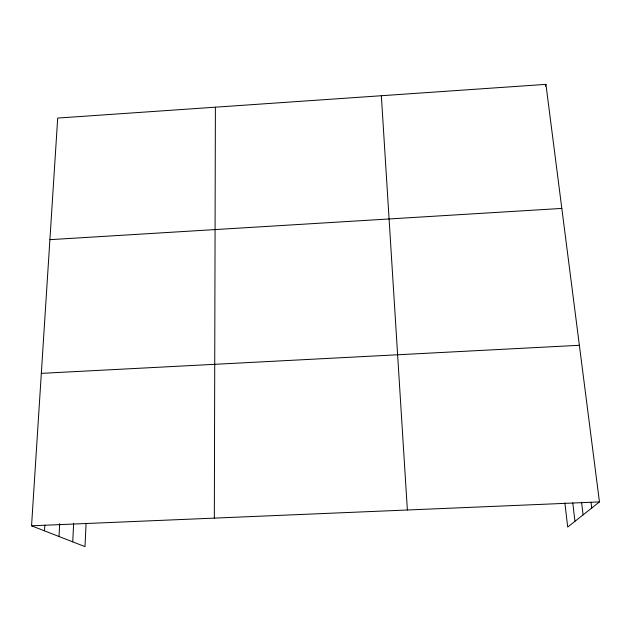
<?xml version="1.0" encoding="UTF-8"?>
<svg xmlns="http://www.w3.org/2000/svg" width="631" height="631" viewBox="0 0 631 631"><rect width="100%" height="100%" fill="white"/><g stroke="black" fill="none" stroke-linecap="round" stroke-linejoin="round"><path stroke-width="0.95" d="M214.335 518.122L215.392 107.191M86.084 523.225L85.011 546.635L31.55 525.812L57.697 118.076L545.918 84.365L599.45 501.913L567.695 527.066L564.887 502.931M72.731 541.855L73.653 523.28M58.998 536.508L59.7 523.722M44.493 530.852L44.84 525.095M545.429 86.226L545.918 84.365M49.904 239.662L561.827 208.419M41.33 373.363L579.368 345.291M31.55 525.812L599.45 501.913M591.01 502.292L591.728 508.026M581.553 502.158L583.107 514.864M572.767 502.891L574.959 521.309M381.345 95.723L407.366 509.998"/></g></svg>
